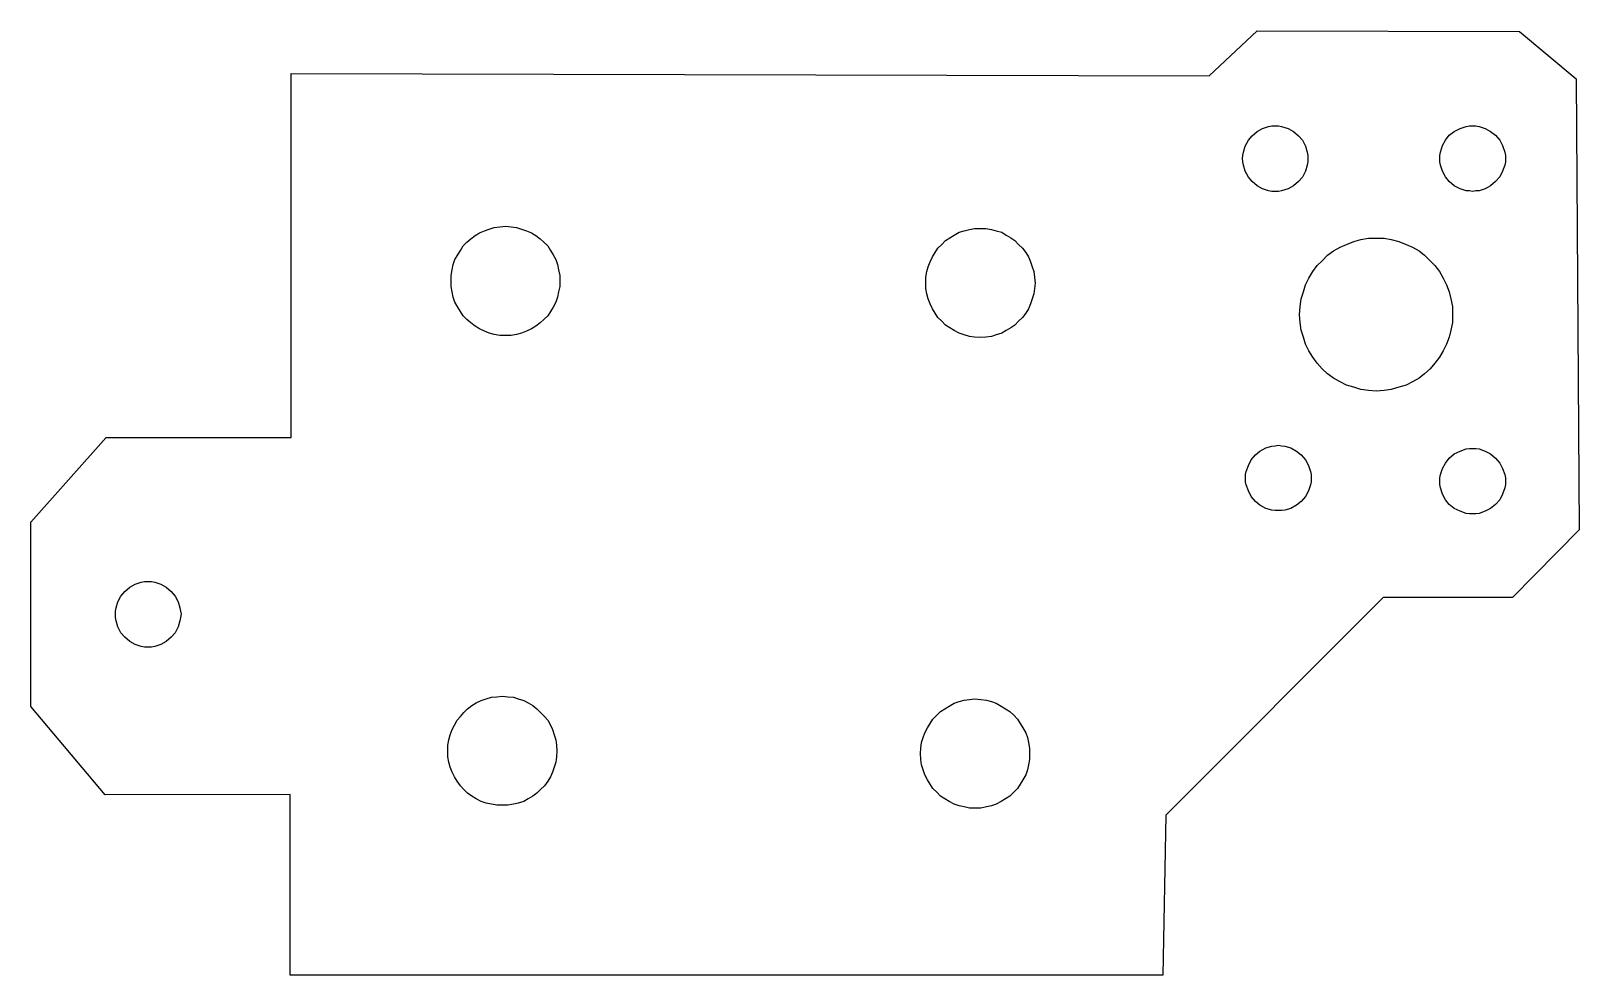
# Model space of a CAD drawing. Extents: x 0 to 70.9, y 0 to 43.2.
import ezdxf

# ---------------------------------------------------------------- set-up
doc = ezdxf.new("R2010")
doc.units = 0
doc.header["$MEASUREMENT"] = 0
doc.layers.add('LAY001', color=7, linetype='CONTINUOUS')

msp = doc.modelspace()

# ---------------------------------------------------------------- linework, layer by layer
at = {"layer": 'LAY001', "color": 7}
for points in [[(52, 7.325), (51.85, 0), (11.875, 0), (11.875, 8.275), (3.4, 8.25), (0, 12.3), (0, 20.75), (3.45, 24.625), (11.925, 24.625), (11.925, 41.3), (53.975, 41.2), (56.175, 43.25), (68.2, 43.225), (70.8, 41.05), (70.925, 20.4), (67.875, 17.3), (61.95, 17.3)], [(55.5, 37.4), (55.525, 37.55), (55.55, 37.7), (55.625, 37.975), (55.775, 38.25), (55.95, 38.45), (56.175, 38.65), (56.425, 38.775), (56.7, 38.875), (56.85, 38.9), (57, 38.9), (57.15, 38.9), (57.3, 38.875), (57.6, 38.775), (57.85, 38.65), (58.075, 38.45), (58.25, 38.25), (58.4, 37.975), (58.475, 37.7), (58.5, 37.55), (58.5, 37.4), (58.5, 37.25), (58.475, 37.1), (58.4, 36.825), (58.25, 36.55), (58.075, 36.35), (57.85, 36.15), (57.6, 36.025), (57.3, 35.925), (57.15, 35.9), (57, 35.9), (56.85, 35.9), (56.7, 35.925), (56.425, 36.025), (56.175, 36.15), (55.95, 36.35), (55.775, 36.55), (55.625, 36.825), (55.55, 37.1), (55.525, 37.25)], [(64.55, 37.4), (64.55, 37.55), (64.575, 37.7), (64.675, 38), (64.8, 38.25), (64.975, 38.475), (65.2, 38.65), (65.475, 38.775), (65.75, 38.875), (65.9, 38.9), (66.05, 38.9), (66.2, 38.9), (66.35, 38.875), (66.625, 38.775), (66.875, 38.65), (67.1, 38.475), (67.3, 38.25), (67.425, 38), (67.525, 37.7), (67.55, 37.55), (67.55, 37.4), (67.55, 37.25), (67.525, 37.1), (67.425, 36.825), (67.3, 36.575), (67.1, 36.35), (66.875, 36.15), (66.625, 36.025), (66.35, 35.925), (66.2, 35.925), (66.05, 35.9), (65.9, 35.925), (65.75, 35.925), (65.475, 36.025), (65.2, 36.15), (64.975, 36.35), (64.8, 36.575), (64.675, 36.825), (64.575, 37.1), (64.55, 37.25)], [(21.75, 29.3), (21.475, 29.3), (21.225, 29.35), (21, 29.4), (20.775, 29.5), (20.55, 29.6), (20.35, 29.725), (20.15, 29.875), (19.975, 30.025), (19.8, 30.2), (19.675, 30.4), (19.55, 30.6), (19.425, 30.825), (19.35, 31.05), (19.3, 31.3), (19.25, 31.55), (19.25, 31.8), (19.25, 32.05), (19.3, 32.3), (19.35, 32.55), (19.425, 32.775), (19.55, 33), (19.675, 33.2), (19.8, 33.4), (19.975, 33.575), (20.15, 33.725), (20.35, 33.875), (20.55, 34), (20.775, 34.1), (21, 34.175), (21.225, 34.25), (21.475, 34.275), (21.75, 34.3), (22, 34.275), (22.25, 34.25), (22.475, 34.175), (22.7, 34.1), (22.925, 34), (23.125, 33.875), (23.325, 33.725), (23.5, 33.575), (23.675, 33.4), (23.8, 33.2), (23.925, 33), (24.05, 32.775), (24.125, 32.55), (24.175, 32.3), (24.225, 32.05), (24.225, 31.8), (24.225, 31.55), (24.175, 31.3), (24.125, 31.05), (24.05, 30.825), (23.925, 30.6), (23.8, 30.4), (23.675, 30.2), (23.5, 30.025), (23.325, 29.875), (23.125, 29.725), (22.925, 29.6), (22.7, 29.5), (22.475, 29.4), (22.25, 29.35), (22, 29.3)], [(41, 31.7), (41, 31.975), (41.05, 32.225), (41.1, 32.45), (41.2, 32.675), (41.3, 32.9), (41.425, 33.1), (41.55, 33.3), (41.725, 33.475), (41.9, 33.65), (42.1, 33.775), (42.3, 33.9), (42.525, 34.025), (42.75, 34.1), (43, 34.15), (43.225, 34.2), (43.5, 34.2), (43.75, 34.2), (44, 34.15), (44.225, 34.1), (44.475, 34.025), (44.675, 33.9), (44.9, 33.775), (45.075, 33.65), (45.25, 33.475), (45.425, 33.3), (45.575, 33.1), (45.7, 32.9), (45.8, 32.675), (45.875, 32.45), (45.95, 32.225), (45.975, 31.975), (46, 31.7), (45.975, 31.45), (45.95, 31.2), (45.875, 30.975), (45.8, 30.75), (45.7, 30.525), (45.575, 30.325), (45.425, 30.125), (45.25, 29.95), (45.075, 29.775), (44.9, 29.65), (44.675, 29.525), (44.475, 29.4), (44.225, 29.325), (44, 29.25), (43.75, 29.225), (43.5, 29.2), (43.225, 29.225), (43, 29.25), (42.75, 29.325), (42.525, 29.4), (42.3, 29.525), (42.1, 29.65), (41.9, 29.775), (41.725, 29.95), (41.55, 30.125), (41.425, 30.325), (41.3, 30.525), (41.2, 30.75), (41.1, 30.975), (41.05, 31.2), (41, 31.45)], [(61.625, 33.75), (62, 33.75), (62.325, 33.7), (62.675, 33.6), (63, 33.475), (63.3, 33.35), (63.6, 33.175), (63.85, 32.975), (64.1, 32.725), (64.325, 32.5), (64.525, 32.225), (64.7, 31.925), (64.85, 31.625), (64.975, 31.3), (65.05, 30.975), (65.125, 30.625), (65.125, 30.25), (65.125, 29.9), (65.05, 29.55), (64.975, 29.225), (64.85, 28.9), (64.7, 28.6), (64.525, 28.3), (64.325, 28.025), (64.1, 27.775), (63.85, 27.55), (63.6, 27.35), (63.3, 27.175), (63, 27.025), (62.675, 26.925), (62.325, 26.825), (62, 26.775), (61.625, 26.75), (61.275, 26.775), (60.925, 26.825), (60.6, 26.925), (60.275, 27.025), (59.975, 27.175), (59.675, 27.35), (59.4, 27.55), (59.15, 27.775), (58.925, 28.025), (58.725, 28.3), (58.55, 28.6), (58.4, 28.9), (58.3, 29.225), (58.2, 29.55), (58.15, 29.9), (58.125, 30.25), (58.15, 30.625), (58.2, 30.975), (58.3, 31.3), (58.4, 31.625), (58.55, 31.925), (58.725, 32.225), (58.925, 32.5), (59.15, 32.725), (59.4, 32.975), (59.675, 33.175), (59.975, 33.35), (60.275, 33.475), (60.6, 33.6), (60.925, 33.7), (61.275, 33.75)], [(58.65, 22.775), (58.65, 22.6), (58.625, 22.45), (58.525, 22.175), (58.4, 21.925), (58.2, 21.7), (57.975, 21.525), (57.725, 21.375), (57.45, 21.3), (57.3, 21.275), (57.15, 21.275), (57, 21.275), (56.85, 21.3), (56.575, 21.375), (56.3, 21.525), (56.1, 21.7), (55.9, 21.925), (55.775, 22.175), (55.675, 22.45), (55.65, 22.6), (55.65, 22.775), (55.65, 22.925), (55.675, 23.075), (55.775, 23.35), (55.9, 23.6), (56.1, 23.825), (56.3, 24), (56.575, 24.15), (56.85, 24.225), (57, 24.25), (57.15, 24.275), (57.3, 24.25), (57.45, 24.225), (57.725, 24.15), (57.975, 24), (58.2, 23.825), (58.4, 23.6), (58.525, 23.35), (58.625, 23.075), (58.65, 22.925)], [(66.05, 24.125), (66.2, 24.125), (66.35, 24.1), (66.625, 24), (66.875, 23.875), (67.1, 23.675), (67.3, 23.45), (67.425, 23.2), (67.525, 22.925), (67.55, 22.775), (67.55, 22.625), (67.55, 22.475), (67.525, 22.325), (67.425, 22.025), (67.3, 21.775), (67.1, 21.55), (66.875, 21.375), (66.625, 21.25), (66.35, 21.15), (66.2, 21.125), (66.05, 21.125), (65.9, 21.125), (65.75, 21.15), (65.475, 21.25), (65.2, 21.375), (64.975, 21.55), (64.8, 21.775), (64.675, 22.025), (64.575, 22.325), (64.55, 22.475), (64.55, 22.625), (64.55, 22.775), (64.575, 22.925), (64.675, 23.2), (64.8, 23.45), (64.975, 23.675), (65.2, 23.875), (65.475, 24), (65.75, 24.1), (65.9, 24.125)], [(5.375, 18.025), (5.525, 18.025), (5.675, 18), (5.95, 17.9), (6.2, 17.775), (6.425, 17.575), (6.6, 17.35), (6.75, 17.1), (6.825, 16.825), (6.85, 16.675), (6.875, 16.525), (6.85, 16.375), (6.825, 16.225), (6.75, 15.95), (6.6, 15.675), (6.425, 15.475), (6.2, 15.275), (5.95, 15.15), (5.675, 15.05), (5.525, 15.025), (5.375, 15.025), (5.2, 15.025), (5.05, 15.05), (4.775, 15.15), (4.525, 15.275), (4.3, 15.475), (4.125, 15.675), (3.975, 15.95), (3.9, 16.225), (3.875, 16.375), (3.875, 16.525), (3.875, 16.675), (3.9, 16.825), (3.975, 17.1), (4.125, 17.35), (4.3, 17.575), (4.525, 17.775), (4.775, 17.9), (5.05, 18), (5.2, 18.025)], [(19.1, 10.275), (19.1, 10.525), (19.15, 10.775), (19.2, 11), (19.3, 11.25), (19.4, 11.45), (19.525, 11.675), (19.675, 11.85), (19.825, 12.025), (20, 12.2), (20.2, 12.35), (20.4, 12.475), (20.625, 12.575), (20.85, 12.65), (21.1, 12.725), (21.35, 12.75), (21.6, 12.775), (21.85, 12.75), (22.1, 12.725), (22.325, 12.65), (22.575, 12.575), (22.775, 12.475), (23, 12.35), (23.175, 12.2), (23.35, 12.025), (23.525, 11.85), (23.675, 11.675), (23.8, 11.45), (23.9, 11.25), (23.975, 11), (24.05, 10.775), (24.075, 10.525), (24.1, 10.275), (24.075, 10), (24.05, 9.75), (23.975, 9.525), (23.9, 9.3), (23.8, 9.075), (23.675, 8.875), (23.525, 8.675), (23.35, 8.5), (23.175, 8.325), (23, 8.2), (22.775, 8.075), (22.575, 7.95), (22.325, 7.875), (22.1, 7.825), (21.85, 7.775), (21.6, 7.775), (21.35, 7.775), (21.1, 7.825), (20.85, 7.875), (20.625, 7.95), (20.4, 8.075), (20.2, 8.2), (20, 8.325), (19.825, 8.5), (19.675, 8.675), (19.525, 8.875), (19.4, 9.075), (19.3, 9.3), (19.2, 9.525), (19.15, 9.75), (19.1, 10)], [(45.75, 10.15), (45.75, 9.875), (45.7, 9.625), (45.65, 9.4), (45.575, 9.175), (45.45, 8.95), (45.325, 8.75), (45.2, 8.55), (45.025, 8.375), (44.85, 8.2), (44.65, 8.075), (44.45, 7.95), (44.225, 7.825), (44, 7.75), (43.775, 7.7), (43.525, 7.65), (43.25, 7.65), (43, 7.65), (42.75, 7.7), (42.525, 7.75), (42.3, 7.825), (42.075, 7.95), (41.875, 8.075), (41.675, 8.2), (41.5, 8.375), (41.325, 8.55), (41.2, 8.75), (41.075, 8.95), (40.95, 9.175), (40.875, 9.4), (40.8, 9.625), (40.775, 9.875), (40.75, 10.15), (40.775, 10.4), (40.8, 10.65), (40.875, 10.875), (40.95, 11.1), (41.075, 11.325), (41.2, 11.525), (41.325, 11.725), (41.5, 11.9), (41.675, 12.075), (41.875, 12.2), (42.075, 12.325), (42.3, 12.45), (42.525, 12.525), (42.75, 12.6), (43, 12.625), (43.25, 12.65), (43.525, 12.625), (43.775, 12.6), (44, 12.525), (44.225, 12.45), (44.45, 12.325), (44.65, 12.2), (44.85, 12.075), (45.025, 11.9), (45.2, 11.725), (45.325, 11.525), (45.45, 11.325), (45.575, 11.1), (45.65, 10.875), (45.7, 10.65), (45.75, 10.4)]]:
    msp.add_lwpolyline(points, close=True, dxfattribs=at)

doc.saveas('drawing.dxf')
